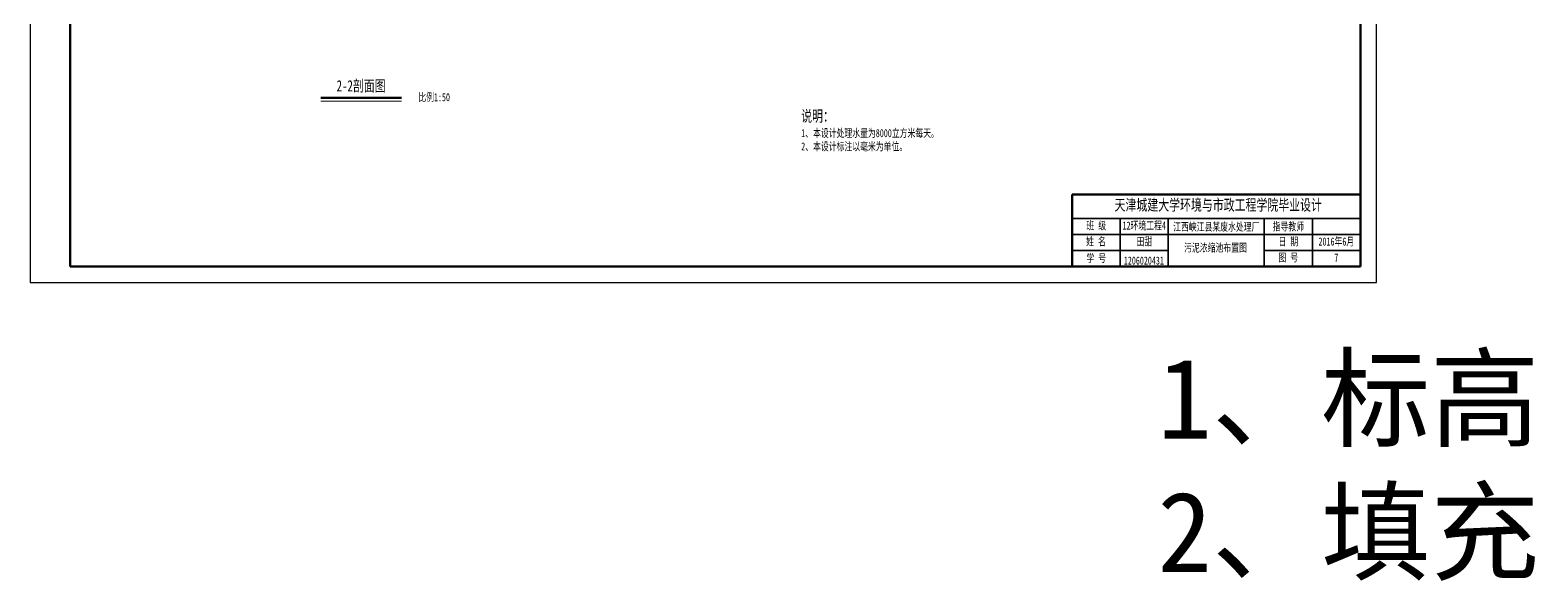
# Model space of a CAD drawing. Header units: millimetres. Extents: x -254 to 2257, y 114 to 1144.
# Drawn here: x 765 to 1705, y 114 to 458 of the extents above; entities that cross this region are included whole.
import ezdxf

# ---------------------------------------------------------------- set-up
doc = ezdxf.new("R2010")
doc.units = ezdxf.units.MM
doc.styles.get("Standard").update_dxf_attribs({"font": 'txt', "bigfont": 'gbcbig.shx'})

msp = doc.modelspace()

# ---------------------------------------------------------------- linework, layer by layer
at = {"lineweight": 25}
for p, q in [((764.51931, 894.09045), (764.51931, 300.09045)), ((1605.51931, 300.09045), (1605.51931, 894.09045)), ((1605.51931, 300.09045), (1605.51931, 345.09045)), ((764.51931, 300.09045), (1605.51931, 300.09045))]:
    msp.add_line(p, q, dxfattribs=at)
at = {"lineweight": 100}
for p, q in [((789.51931, 884.09045), (789.51931, 310.09045)), ((1595.51931, 310.09045), (1595.51931, 884.09045)), ((789.51931, 310.09045), (1595.51931, 310.09045))]:
    msp.add_line(p, q, dxfattribs=at)
at = {"lineweight": 50}
for p, q in [((946.06928, 415.40949), (996.48165, 415.40949)), ((1595.51931, 355.09045), (1415.51931, 355.09045)), ((1415.51931, 355.09045), (1415.51931, 310.09045))]:
    msp.add_line(p, q, dxfattribs=at)
at = {"lineweight": 0}
msp.add_line((946.14313, 413.40949), (996.50111, 413.40949), dxfattribs=at)
at = {"lineweight": 35}
for p, q in [((1595.51931, 340.09045), (1415.51931, 340.09045)), ((1445.51931, 310.09045), (1445.51931, 340.09045)), ((1475.51931, 310.09045), (1475.51931, 340.09045)), ((1535.51931, 310.09045), (1535.51931, 340.09045)), ((1565.51931, 310.09045), (1565.51931, 340.09045)), ((1475.51931, 330.09045), (1415.51931, 330.09045)), ((1475.51931, 330.09045), (1535.51931, 330.09045)), ((1595.51931, 330.09045), (1535.51931, 330.09045)), ((1475.51931, 320.09045), (1415.51931, 320.09045)), ((1595.51931, 320.09045), (1535.51931, 320.09045))]:
    msp.add_line(p, q, dxfattribs=at)

# ---------------------------------------------------------------- texts
at = {"lineweight": 0}
for s, insert, char_height, width, attachment_point in [('{\\fFangSong|b0|i0|c134|p49;\\W0.714;2-2剖面图}', (971.30114, 426.51321), 7, 137.633324, 2), ('{\\fFangSong|b0|i0|c134|p49;\\W0.7;比例1:50}', (1016.92627, 418.37946), 5, 71.4710048, 2), ('{\\fFangSong|b0|i0|c134|p49;\\H1.4x;\\W0.714;说明：\\H0.7143x;\\W1;\\P\\W0.7;1、本设计处理水量为8000立方米每天。\\P2、本设计标注以毫米为单位。}', (1246.22193, 407.61782), 5, 180, 1), ('{\\fFangSong|b0|i0|c134|p49;1、标高\\P2、填充}', (1588.10699, 252.6976), 50, 300, 2)]:
    msp.add_mtext(s, dxfattribs=dict(at, insert=insert, char_height=char_height, width=width, attachment_point=attachment_point))
at = {"lineweight": 25}
for s, insert, char_height, width, attachment_point in [('{\\fFangSong|b0|i0|c134|p49;\\W0.714;天津城建大学环境与市政工程学院毕业设计}', (1506.74569, 352.10362), 7, 180, 2), ('{\\fFangSong|b0|i0|c134|p49;\\W0.7;班 级}', (1430.51931, 338.22973), 5, 30, 2), ('{\\fFangSong|b0|i0|c134|p49;\\W0.7;12环境工程4}', (1460.51931, 338.22973), 5, 30, 2), ('{\\fFangSong|b0|i0|c134|p49;\\W0.7;江西峡江县某废水处理厂}', (1505.51931, 337.40556), 5, 60, 2), ('{\\fFangSong|b0|i0|c134|p49;\\W0.7;指导教师}', (1550.51931, 334.82111), 5, 30, 5), ('{\\fFangSong|b0|i0|c134|p49;\\W0.7;姓 名}', (1430.3728, 328.22973), 5, 30, 2), ('{\\fFangSong|b0|i0|c134|p49;\\W0.7;田甜}', (1460.51931, 328.22973), 5, 30, 2), ('{\\fFangSong|b0|i0|c134|p49;\\W0.7;污泥浓缩池布置图}', (1505.01319, 324.38803), 5, 60, 2), ('{\\fFangSong|b0|i0|c134|p49;\\W0.7;日 期}', (1550.51931, 328.22973), 5, 30, 2), ('{\\fFangSong|b0|i0|c134|p49;\\W0.7;2016年6月}', (1580.51931, 328.22973), 5, 30, 2), ('{\\fFangSong|b0|i0|c134|p49;\\W0.7;学 号}', (1430.51931, 317.77131), 5, 30, 2), ('{\\fFangSong|b0|i0|c134|p49;\\W0.7;1206020431}', (1460.28598, 316.32736), 5, 30, 2), ('{\\fFangSong|b0|i0|c134|p49;\\W0.7;图 号}', (1550.51931, 318.22973), 5, 30, 2), ('{\\fFangSong|b0|i0|c134|p49;\\W0.7;7}', (1580.51931, 318.22973), 5, 30, 2)]:
    msp.add_mtext(s, dxfattribs=dict(at, insert=insert, char_height=char_height, width=width, attachment_point=attachment_point))

doc.saveas('drawing.dxf')
